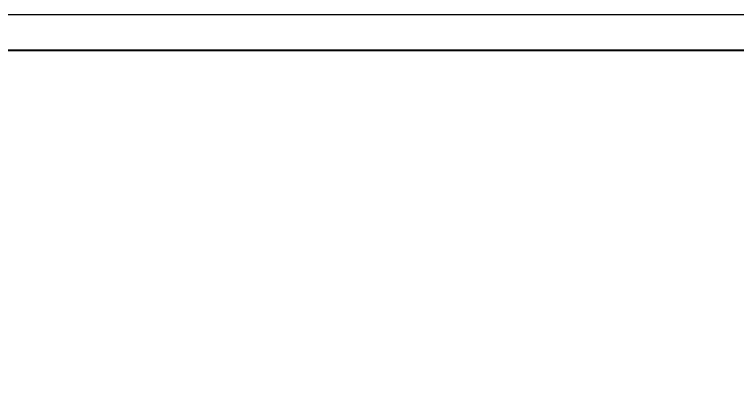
# Model space of a CAD drawing. Header units: metres. Extents: x 27 to 147, y -173 to 8.
# Drawn here: x 73.8 to 94.05, y -93.78 to -83.39 of the extents above; entities that cross this region are included whole.
import ezdxf

# ---------------------------------------------------------------- set-up
doc = ezdxf.new("R2010")
doc.units = ezdxf.units.M

msp = doc.modelspace()

# ---------------------------------------------------------------- linework, layer by layer
at = {"color": 7}
msp.add_lwpolyline([(26.78627662765837, -83.39459385704934), (146.7862766276584, -83.39459385704934), (146.7862766276584, -173.3945938570494), (26.78627662765837, -173.3945938570494), (26.78627662765837, -83.39459385704934)], dxfattribs=at)
at = {"color": 7, "lineweight": 40}
msp.add_lwpolyline([(27.78627662765837, -84.39459385704934), (145.7862766276584, -84.39459385704934), (145.7862766276584, -172.3945938570494), (27.78627662765837, -172.3945938570494)], close=True, dxfattribs=at)

doc.saveas('drawing.dxf')
